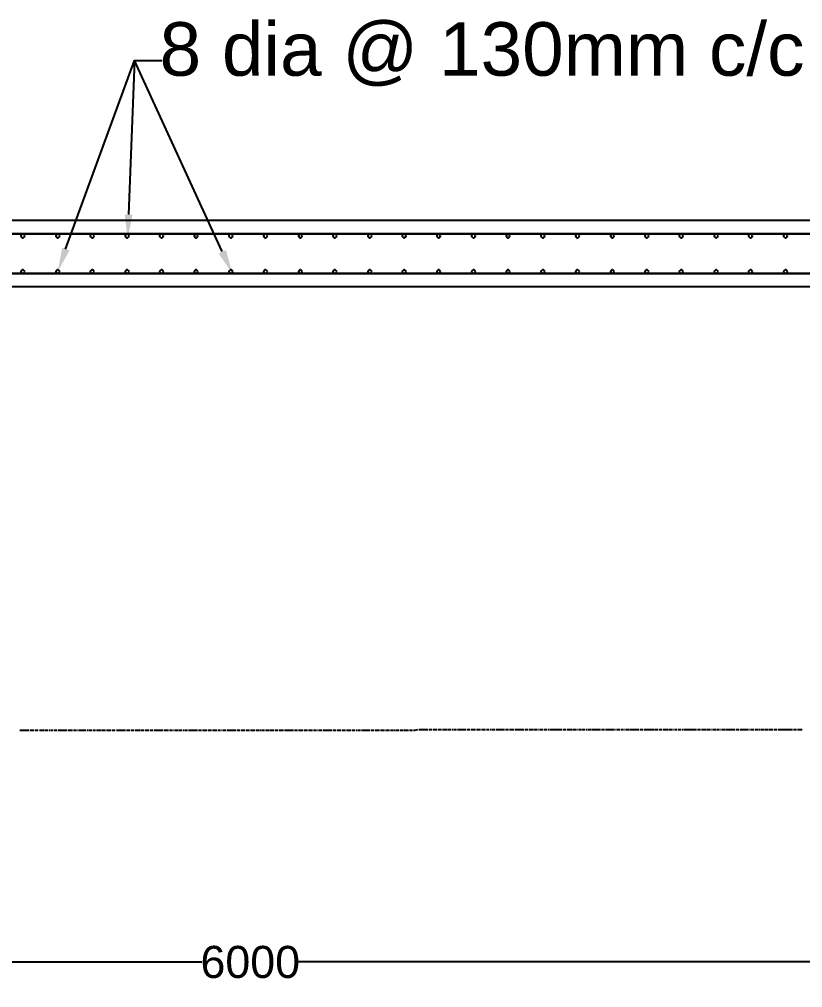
# Model space of a CAD drawing. Header units: millimetres. Extents: x 6167.2 to 6177, y 2985.6 to 2997.5.
# Drawn here: x 6172.125 to 6174.778, y 2988.641 to 2991.919 of the extents above; entities that cross this region are included whole.
import ezdxf

# ---------------------------------------------------------------- set-up
doc = ezdxf.new("R2010")
doc.units = ezdxf.units.MM
for name, color, linetype in [('PDF_Geometry', 7, 'Continuous'), ('PDF_Solid Fills', 7, 'Continuous'), ('PDF_Text', 7, 'Continuous')]:
    doc.layers.add(name, color=color, linetype=linetype)
doc.styles.add('PDF F1', font='arial.ttf')

msp = doc.modelspace()

# ---------------------------------------------------------------- linework, layer by layer
at = {"layer": 'PDF_Geometry', "lineweight": 25}
for points in [[(6172.2819, 2991.1417), (6172.5152, 2991.78), (6172.4952, 2991.2583)], [(6172.8119, 2991.1333), (6172.5152, 2991.78), (6172.6086, 2991.78)], [(6175.7952, 2991.1933), (6170.0169, 2991.1933), (6175.7952, 2991.1933), (6175.6152, 2991.1933)], [(6175.4802, 2991.0133), (6170.3336, 2991.0133)], [(6172.1269, 2989.5133), (6172.1286, 2989.5133)], [(6172.1302, 2989.5133), (6172.1319, 2989.5133), (6172.1436, 2989.5133)], [(6172.1452, 2989.5133), (6172.1569, 2989.5133)], [(6172.1602, 2989.5133), (6172.1619, 2989.5133), (6172.1636, 2989.5133)], [(6172.1652, 2989.5133), (6172.1752, 2989.5133)], [(6172.1786, 2989.5133), (6172.1886, 2989.5133)], [(6172.1919, 2989.5133), (6172.1936, 2989.5133)], [(6172.1952, 2989.5133), (6172.1969, 2989.5133), (6172.2086, 2989.5133)], [(6172.2102, 2989.5133), (6172.2219, 2989.5133)], [(6172.2252, 2989.5133), (6172.2269, 2989.5133), (6172.2286, 2989.5133)], [(6172.2302, 2989.5133), (6172.2402, 2989.5133)], [(6172.2436, 2989.5133), (6172.2536, 2989.5133)], [(6172.2569, 2989.5133), (6172.2586, 2989.5133)], [(6172.2602, 2989.5133), (6172.2619, 2989.5133), (6172.2736, 2989.5133)], [(6172.2752, 2989.5133), (6172.2869, 2989.5133)], [(6172.2902, 2989.5133), (6172.2919, 2989.5133), (6172.2936, 2989.5133)], [(6172.2952, 2989.5133), (6172.3052, 2989.5133)], [(6172.3086, 2989.5133), (6172.3186, 2989.5133)], [(6172.3219, 2989.5133), (6172.3236, 2989.5133)], [(6172.3252, 2989.5133), (6172.3269, 2989.5133), (6172.3386, 2989.5133)], [(6172.3402, 2989.5133), (6172.3519, 2989.5133)], [(6172.3552, 2989.5133), (6172.3569, 2989.5133), (6172.3586, 2989.5133)], [(6172.3602, 2989.5133), (6172.3702, 2989.5133)], [(6172.3736, 2989.5133), (6172.3836, 2989.5133)], [(6172.3869, 2989.5133), (6172.3886, 2989.5133)], [(6172.3902, 2989.5133), (6172.3919, 2989.5133), (6172.4036, 2989.5133)], [(6172.4052, 2989.5133), (6172.4169, 2989.5133)], [(6172.4202, 2989.5133), (6172.4219, 2989.5133), (6172.4236, 2989.5133)], [(6172.4252, 2989.5133), (6172.4352, 2989.5133)], [(6172.4386, 2989.5133), (6172.4486, 2989.5133)], [(6172.4519, 2989.5133), (6172.4536, 2989.5133)], [(6172.4552, 2989.5133), (6172.4569, 2989.5133), (6172.4686, 2989.5133)], [(6172.4702, 2989.5133), (6172.4819, 2989.5133)], [(6172.4852, 2989.5133), (6172.4869, 2989.5133), (6172.4886, 2989.5133)], [(6172.4902, 2989.5133), (6172.5002, 2989.5133)], [(6172.5036, 2989.5133), (6172.5136, 2989.5133)], [(6172.5169, 2989.5133), (6172.5186, 2989.5133)], [(6172.5202, 2989.5133), (6172.5219, 2989.5133), (6172.5336, 2989.5133)], [(6172.5352, 2989.5133), (6172.5469, 2989.5133)], [(6172.5502, 2989.5133), (6172.5519, 2989.5133), (6172.5536, 2989.5133)], [(6172.5552, 2989.5133), (6172.5652, 2989.5133)], [(6172.5686, 2989.5133), (6172.5786, 2989.5133)], [(6172.5819, 2989.5133), (6172.5836, 2989.5133)], [(6172.5852, 2989.5133), (6172.5869, 2989.5133), (6172.5986, 2989.5133)], [(6172.6002, 2989.5133), (6172.6119, 2989.5133)], [(6172.6152, 2989.5133), (6172.6169, 2989.5133), (6172.6186, 2989.5133)], [(6172.6202, 2989.5133), (6172.6302, 2989.5133)], [(6172.6336, 2989.5133), (6172.6436, 2989.5133)], [(6172.6469, 2989.5133), (6172.6486, 2989.5133)], [(6172.6502, 2989.5133), (6172.6519, 2989.5133), (6172.6636, 2989.5133)], [(6172.6652, 2989.5133), (6172.6769, 2989.5133)], [(6172.6802, 2989.5133), (6172.6819, 2989.5133), (6172.6836, 2989.5133)], [(6172.6852, 2989.5133), (6172.6952, 2989.5133)], [(6172.6986, 2989.5133), (6172.7102, 2989.5133)], [(6172.7119, 2989.5133), (6172.7136, 2989.5133)], [(6172.7152, 2989.5133), (6172.7169, 2989.5133), (6172.7286, 2989.5133)], [(6172.7319, 2989.5133), (6172.7419, 2989.5133)], [(6172.7452, 2989.5133), (6172.7469, 2989.5133), (6172.7486, 2989.5133)], [(6172.7502, 2989.5133), (6172.7602, 2989.5133)], [(6172.7636, 2989.5133), (6172.7752, 2989.5133)], [(6172.7769, 2989.5133), (6172.7786, 2989.5133)], [(6172.7802, 2989.5133), (6172.7819, 2989.5133), (6172.7936, 2989.5133)], [(6172.7969, 2989.5133), (6172.8069, 2989.5133)], [(6172.8102, 2989.5133), (6172.8119, 2989.5133), (6172.8136, 2989.5133)], [(6172.8152, 2989.5133), (6172.8252, 2989.5133)], [(6172.8286, 2989.5133), (6172.8402, 2989.5133)], [(6172.8419, 2989.5133), (6172.8436, 2989.5133)], [(6172.8452, 2989.5133), (6172.8469, 2989.5133), (6172.8586, 2989.5133)], [(6172.8619, 2989.5133), (6172.8719, 2989.5133)], [(6172.8752, 2989.5133), (6172.8769, 2989.5133), (6172.8786, 2989.5133)], [(6172.8802, 2989.5133), (6172.8902, 2989.5133)], [(6172.8936, 2989.5133), (6172.9052, 2989.5133)], [(6172.9069, 2989.5133), (6172.9086, 2989.5133)], [(6172.9102, 2989.5133), (6172.9119, 2989.5133), (6172.9236, 2989.5133)], [(6172.9269, 2989.5133), (6172.9369, 2989.5133)], [(6172.9402, 2989.5133), (6172.9419, 2989.5133), (6172.9436, 2989.5133)], [(6172.9452, 2989.5133), (6172.9552, 2989.5133)], [(6172.9586, 2989.5133), (6172.9702, 2989.5133)], [(6172.9719, 2989.5133), (6172.9736, 2989.5133)], [(6172.9752, 2989.5133), (6172.9769, 2989.5133), (6172.9886, 2989.5133)], [(6172.9919, 2989.5133), (6173.0019, 2989.5133)], [(6173.0052, 2989.5133), (6173.0069, 2989.5133), (6173.0086, 2989.5133)], [(6173.0102, 2989.5133), (6173.0202, 2989.5133)], [(6173.0236, 2989.5133), (6173.0352, 2989.5133)], [(6173.0369, 2989.5133), (6173.0386, 2989.5133)], [(6173.0402, 2989.5133), (6173.0419, 2989.5133), (6173.0536, 2989.5133)], [(6173.0569, 2989.5133), (6173.0669, 2989.5133)], [(6173.0702, 2989.5133), (6173.0719, 2989.5133), (6173.0736, 2989.5133)], [(6173.0752, 2989.5133), (6173.0852, 2989.5133)], [(6173.0886, 2989.5133), (6173.1002, 2989.5133)], [(6173.1019, 2989.5133), (6173.1036, 2989.5133)], [(6173.1052, 2989.5133), (6173.1069, 2989.5133), (6173.1186, 2989.5133)], [(6173.1219, 2989.5133), (6173.1319, 2989.5133)], [(6173.1352, 2989.5133), (6173.1369, 2989.5133), (6173.1386, 2989.5133)], [(6173.1402, 2989.5133), (6173.1502, 2989.5133)], [(6173.1536, 2989.5133), (6173.1652, 2989.5133)], [(6173.1669, 2989.5133), (6173.1686, 2989.5133)], [(6173.1702, 2989.5133), (6173.1719, 2989.5133), (6173.1836, 2989.5133)], [(6173.1869, 2989.5133), (6173.1969, 2989.5133)], [(6173.2002, 2989.5133), (6173.2019, 2989.5133), (6173.2036, 2989.5133)], [(6173.2052, 2989.5133), (6173.2152, 2989.5133)], [(6173.2186, 2989.5133), (6173.2302, 2989.5133)], [(6173.2319, 2989.5133), (6173.2336, 2989.5133)], [(6173.2352, 2989.5133), (6173.2369, 2989.5133), (6173.2486, 2989.5133)], [(6173.2519, 2989.5133), (6173.2619, 2989.5133)], [(6173.2652, 2989.5133), (6173.2669, 2989.5133), (6173.2686, 2989.5133)], [(6173.2702, 2989.5133), (6173.2802, 2989.5133)], [(6173.2836, 2989.5133), (6173.2952, 2989.5133)], [(6173.2969, 2989.5133), (6173.2986, 2989.5133)], [(6173.3002, 2989.5133), (6173.3019, 2989.5133), (6173.3136, 2989.5133)], [(6173.3169, 2989.5133), (6173.3269, 2989.5133)], [(6173.3302, 2989.5133), (6173.3319, 2989.5133), (6173.3336, 2989.5133)], [(6173.3352, 2989.5133), (6173.3452, 2989.5133)], [(6173.3486, 2989.5133), (6173.3602, 2989.5133)], [(6173.3619, 2989.5133), (6173.3636, 2989.5133)], [(6173.3652, 2989.5133), (6173.3669, 2989.5133), (6173.3786, 2989.5133)], [(6173.3819, 2989.5133), (6173.3919, 2989.5133)], [(6173.3952, 2989.5133), (6173.3969, 2989.5133), (6173.3986, 2989.5133)], [(6173.4002, 2989.5133), (6173.4102, 2989.5133)], [(6173.4136, 2989.5133), (6173.4252, 2989.5133)], [(6173.4269, 2989.5133), (6173.4286, 2989.5133)], [(6173.4302, 2989.5133), (6173.4319, 2989.5133), (6173.4436, 2989.5133)], [(6173.4469, 2989.5133), (6173.4569, 2989.5133)], [(6173.4602, 2989.5133), (6173.4619, 2989.5133), (6173.4636, 2989.5133)], [(6173.4652, 2989.5133), (6173.4752, 2989.515)], [(6173.4786, 2989.515), (6173.4902, 2989.515)], [(6173.4919, 2989.515), (6173.4936, 2989.515)], [(6173.4952, 2989.515), (6173.4969, 2989.515), (6173.5086, 2989.515)], [(6173.5119, 2989.515), (6173.5219, 2989.515)], [(6173.5252, 2989.515), (6173.5269, 2989.515), (6173.5286, 2989.515)], [(6173.5302, 2989.515), (6173.5402, 2989.515)], [(6173.5436, 2989.515), (6173.5552, 2989.515)], [(6173.5569, 2989.515), (6173.5586, 2989.515)], [(6173.5602, 2989.515), (6173.5619, 2989.515), (6173.5736, 2989.515)], [(6173.5769, 2989.515), (6173.5869, 2989.515)], [(6173.5902, 2989.515), (6173.5919, 2989.515), (6173.5936, 2989.515)], [(6173.5952, 2989.515), (6173.6052, 2989.515)], [(6173.6086, 2989.515), (6173.6202, 2989.515)], [(6173.6219, 2989.515), (6173.6236, 2989.515)], [(6173.6252, 2989.515), (6173.6269, 2989.515), (6173.6386, 2989.515)], [(6173.6419, 2989.515), (6173.6519, 2989.515)], [(6173.6552, 2989.515), (6173.6569, 2989.515), (6173.6586, 2989.515)], [(6173.6602, 2989.515), (6173.6702, 2989.515)], [(6173.6736, 2989.515), (6173.6852, 2989.515)], [(6173.6869, 2989.515), (6173.6886, 2989.515)], [(6173.6902, 2989.515), (6173.6919, 2989.515), (6173.7036, 2989.515)], [(6173.7069, 2989.515), (6173.7169, 2989.515)], [(6173.7202, 2989.515), (6173.7219, 2989.515), (6173.7236, 2989.515)], [(6173.7252, 2989.515), (6173.7352, 2989.515)], [(6173.7386, 2989.515), (6173.7502, 2989.515)], [(6173.7519, 2989.515), (6173.7536, 2989.515)], [(6173.7552, 2989.515), (6173.7569, 2989.515), (6173.7686, 2989.515)], [(6173.7719, 2989.515), (6173.7819, 2989.515)], [(6173.7852, 2989.515), (6173.7869, 2989.515), (6173.7886, 2989.515)], [(6173.7902, 2989.515), (6173.8002, 2989.515)], [(6173.8036, 2989.515), (6173.8152, 2989.515)], [(6173.8169, 2989.515), (6173.8186, 2989.515)], [(6173.8202, 2989.515), (6173.8219, 2989.515), (6173.8336, 2989.515)], [(6173.8369, 2989.515), (6173.8469, 2989.515)], [(6173.8502, 2989.515), (6173.8519, 2989.515), (6173.8536, 2989.515)], [(6173.8552, 2989.515), (6173.8669, 2989.515)], [(6173.8686, 2989.515), (6173.8802, 2989.515)], [(6173.8819, 2989.515), (6173.8836, 2989.515)], [(6173.8852, 2989.515), (6173.8869, 2989.515)], [(6173.8886, 2989.515), (6173.8986, 2989.515)], [(6173.9019, 2989.515), (6173.9119, 2989.515)], [(6173.9152, 2989.515), (6173.9169, 2989.515), (6173.9186, 2989.515)], [(6173.9202, 2989.515), (6173.9319, 2989.515)], [(6173.9336, 2989.515), (6173.9452, 2989.515)], [(6173.9469, 2989.515), (6173.9486, 2989.515)], [(6173.9502, 2989.515), (6173.9519, 2989.515)], [(6173.9536, 2989.515), (6173.9636, 2989.515)], [(6173.9669, 2989.515), (6173.9769, 2989.515)], [(6173.9802, 2989.515), (6173.9819, 2989.515), (6173.9836, 2989.515)], [(6173.9852, 2989.515), (6173.9969, 2989.515)], [(6173.9986, 2989.515), (6174.0102, 2989.515)], [(6174.0119, 2989.515), (6174.0136, 2989.515)], [(6174.0152, 2989.515), (6174.0169, 2989.515)], [(6174.0186, 2989.515), (6174.0286, 2989.515)], [(6174.0319, 2989.515), (6174.0419, 2989.515)], [(6174.0452, 2989.515), (6174.0469, 2989.515), (6174.0486, 2989.515)], [(6174.0502, 2989.515), (6174.0619, 2989.515)], [(6174.0636, 2989.515), (6174.0752, 2989.515)], [(6174.0769, 2989.515), (6174.0786, 2989.515)], [(6174.0802, 2989.515), (6174.0819, 2989.515)], [(6174.0836, 2989.515), (6174.0936, 2989.515)], [(6174.0969, 2989.515), (6174.1069, 2989.515)], [(6174.1102, 2989.515), (6174.1119, 2989.515), (6174.1136, 2989.515)], [(6174.1152, 2989.515), (6174.1269, 2989.515)], [(6174.1286, 2989.515), (6174.1402, 2989.515)], [(6174.1419, 2989.515), (6174.1436, 2989.515)], [(6174.1452, 2989.515), (6174.1469, 2989.515)], [(6174.1486, 2989.515), (6174.1586, 2989.515)], [(6174.1619, 2989.515), (6174.1719, 2989.515)], [(6174.1752, 2989.515), (6174.1769, 2989.515), (6174.1786, 2989.515)], [(6174.1802, 2989.515), (6174.1919, 2989.515)], [(6174.1936, 2989.515), (6174.2052, 2989.515)], [(6174.2069, 2989.515), (6174.2086, 2989.515)], [(6174.2102, 2989.515), (6174.2119, 2989.515)], [(6174.2136, 2989.515), (6174.2236, 2989.515)], [(6174.2269, 2989.515), (6174.2369, 2989.515)], [(6174.2402, 2989.515), (6174.2419, 2989.515), (6174.2436, 2989.515)], [(6174.2452, 2989.515), (6174.2569, 2989.515)], [(6174.2586, 2989.515), (6174.2702, 2989.515)], [(6174.2719, 2989.515), (6174.2736, 2989.515)], [(6174.2752, 2989.515), (6174.2769, 2989.515)], [(6174.2786, 2989.515), (6174.2886, 2989.515)], [(6174.2919, 2989.515), (6174.3019, 2989.515)], [(6174.3052, 2989.515), (6174.3069, 2989.515), (6174.3086, 2989.515)], [(6174.3102, 2989.515), (6174.3219, 2989.515)], [(6174.3236, 2989.515), (6174.3352, 2989.515)], [(6174.3369, 2989.515), (6174.3386, 2989.515)], [(6174.3402, 2989.515), (6174.3419, 2989.515)], [(6174.3436, 2989.515), (6174.3536, 2989.515)], [(6174.3569, 2989.515), (6174.3669, 2989.515)], [(6174.3702, 2989.515), (6174.3719, 2989.515), (6174.3736, 2989.515)], [(6174.3752, 2989.515), (6174.3869, 2989.515)], [(6174.3886, 2989.515), (6174.4002, 2989.515)], [(6174.4019, 2989.515), (6174.4036, 2989.515)], [(6174.4052, 2989.515), (6174.4069, 2989.515)], [(6174.4086, 2989.515), (6174.4186, 2989.515)], [(6174.4219, 2989.515), (6174.4319, 2989.515)], [(6174.4352, 2989.515), (6174.4369, 2989.515), (6174.4386, 2989.515)], [(6174.4402, 2989.515), (6174.4519, 2989.515)], [(6174.4536, 2989.515), (6174.4652, 2989.515)], [(6174.4669, 2989.515), (6174.4686, 2989.515)], [(6174.4702, 2989.515), (6174.4719, 2989.515)], [(6174.4736, 2989.515), (6174.4836, 2989.515)], [(6174.4869, 2989.515), (6174.4969, 2989.515)], [(6174.5002, 2989.515), (6174.5019, 2989.515), (6174.5036, 2989.515)], [(6174.5052, 2989.515), (6174.5169, 2989.515)], [(6174.5186, 2989.515), (6174.5302, 2989.515)], [(6174.5319, 2989.515), (6174.5336, 2989.515)], [(6174.5352, 2989.515), (6174.5369, 2989.515)], [(6174.5386, 2989.515), (6174.5486, 2989.515)], [(6174.5519, 2989.515), (6174.5619, 2989.515)], [(6174.5652, 2989.515), (6174.5669, 2989.515), (6174.5686, 2989.515)], [(6174.5702, 2989.515), (6174.5819, 2989.515)], [(6174.5836, 2989.515), (6174.5952, 2989.515)], [(6174.5969, 2989.515), (6174.5986, 2989.515)], [(6174.6002, 2989.515), (6174.6019, 2989.515)], [(6174.6036, 2989.515), (6174.6136, 2989.515)], [(6174.6169, 2989.515), (6174.6269, 2989.515)], [(6174.6302, 2989.515), (6174.6319, 2989.515), (6174.6336, 2989.515)], [(6174.6352, 2989.515), (6174.6469, 2989.515)], [(6174.6486, 2989.515), (6174.6602, 2989.515)], [(6174.6619, 2989.515), (6174.6636, 2989.515)], [(6174.6652, 2989.515), (6174.6669, 2989.515)], [(6174.6686, 2989.515), (6174.6786, 2989.515)], [(6174.6819, 2989.515), (6174.6919, 2989.515)], [(6174.6952, 2989.515), (6174.6969, 2989.515), (6174.6986, 2989.515)], [(6174.7002, 2989.515), (6174.7119, 2989.515)], [(6174.7136, 2989.515), (6174.7252, 2989.515)], [(6174.7269, 2989.515), (6174.7286, 2989.515)], [(6174.7302, 2989.515), (6174.7319, 2989.515)], [(6174.7336, 2989.515), (6174.7436, 2989.515)], [(6174.7469, 2989.515), (6174.7569, 2989.515)], [(6174.7602, 2989.515), (6174.7619, 2989.515), (6174.7636, 2989.515)], [(6174.7652, 2989.515), (6174.7769, 2989.515)], [(6170.2786, 2988.7283), (6172.7436, 2988.7283)], [(6175.5336, 2988.7283), (6173.0686, 2988.7283)]]:
    msp.add_lwpolyline(points, dxfattribs=at)
for points in [[(6169.9719, 2991.2383), (6169.9719, 2991.0133), (6169.9719, 2987.4017), (6169.9719, 2987.175), (6170.1969, 2987.175), (6175.6152, 2987.175), (6175.8419, 2987.175), (6175.8419, 2987.4017), (6175.8419, 2991.0133), (6175.8419, 2991.2383), (6175.6152, 2991.2383), (6170.1969, 2991.2383)], [(6172.1436, 2991.1867), (6172.1419, 2991.19), (6172.1386, 2991.1933), (6172.1352, 2991.1933), (6172.1319, 2991.19), (6172.1302, 2991.1867), (6172.1319, 2991.1833), (6172.1352, 2991.18), (6172.1386, 2991.18), (6172.1419, 2991.1833)], [(6172.2619, 2991.1867), (6172.2602, 2991.19), (6172.2569, 2991.1933), (6172.2536, 2991.1933), (6172.2502, 2991.19), (6172.2486, 2991.1867), (6172.2502, 2991.1833), (6172.2536, 2991.18), (6172.2569, 2991.18), (6172.2602, 2991.1833)], [(6172.3786, 2991.1867), (6172.3769, 2991.19), (6172.3736, 2991.1933), (6172.3702, 2991.1933), (6172.3669, 2991.19), (6172.3652, 2991.1867), (6172.3669, 2991.1833), (6172.3702, 2991.18), (6172.3736, 2991.18), (6172.3769, 2991.1833)], [(6172.4969, 2991.1867), (6172.4952, 2991.19), (6172.4919, 2991.1933), (6172.4886, 2991.1933), (6172.4852, 2991.19), (6172.4836, 2991.1867), (6172.4852, 2991.1833), (6172.4886, 2991.18), (6172.4919, 2991.18), (6172.4952, 2991.1833)], [(6172.6136, 2991.1867), (6172.6119, 2991.19), (6172.6086, 2991.1933), (6172.6052, 2991.1933), (6172.6019, 2991.19), (6172.6002, 2991.1867), (6172.6019, 2991.1833), (6172.6052, 2991.18), (6172.6086, 2991.18), (6172.6119, 2991.1833)], [(6172.7302, 2991.1867), (6172.7286, 2991.19), (6172.7252, 2991.1933), (6172.7219, 2991.1933), (6172.7186, 2991.19), (6172.7169, 2991.1867), (6172.7186, 2991.1833), (6172.7219, 2991.18), (6172.7252, 2991.18), (6172.7286, 2991.1833)], [(6172.8486, 2991.1867), (6172.8469, 2991.19), (6172.8436, 2991.1933), (6172.8402, 2991.1933), (6172.8369, 2991.19), (6172.8352, 2991.1867), (6172.8369, 2991.1833), (6172.8402, 2991.18), (6172.8436, 2991.18), (6172.8469, 2991.1833)], [(6172.9652, 2991.1867), (6172.9636, 2991.19), (6172.9602, 2991.1933), (6172.9569, 2991.1933), (6172.9536, 2991.19), (6172.9519, 2991.1867), (6172.9536, 2991.1833), (6172.9569, 2991.18), (6172.9602, 2991.18), (6172.9636, 2991.1833)], [(6173.0836, 2991.1867), (6173.0819, 2991.19), (6173.0786, 2991.1933), (6173.0752, 2991.1933), (6173.0719, 2991.19), (6173.0702, 2991.1867), (6173.0719, 2991.1833), (6173.0752, 2991.18), (6173.0786, 2991.18), (6173.0819, 2991.1833)], [(6173.2002, 2991.1867), (6173.1986, 2991.19), (6173.1952, 2991.1933), (6173.1919, 2991.1933), (6173.1886, 2991.19), (6173.1869, 2991.1867), (6173.1886, 2991.1833), (6173.1919, 2991.18), (6173.1952, 2991.18), (6173.1986, 2991.1833)], [(6173.3186, 2991.1867), (6173.3169, 2991.19), (6173.3136, 2991.1933), (6173.3102, 2991.1933), (6173.3069, 2991.19), (6173.3052, 2991.1867), (6173.3069, 2991.1833), (6173.3102, 2991.18), (6173.3136, 2991.18), (6173.3169, 2991.1833)], [(6173.4352, 2991.1867), (6173.4336, 2991.19), (6173.4302, 2991.1933), (6173.4269, 2991.1933), (6173.4236, 2991.19), (6173.4219, 2991.1867), (6173.4236, 2991.1833), (6173.4269, 2991.18), (6173.4302, 2991.18), (6173.4336, 2991.1833)], [(6173.5519, 2991.1867), (6173.5502, 2991.19), (6173.5469, 2991.1933), (6173.5436, 2991.1933), (6173.5402, 2991.19), (6173.5386, 2991.1867), (6173.5402, 2991.1833), (6173.5436, 2991.18), (6173.5469, 2991.18), (6173.5502, 2991.1833)], [(6173.6702, 2991.1867), (6173.6686, 2991.19), (6173.6652, 2991.1933), (6173.6619, 2991.1933), (6173.6586, 2991.19), (6173.6569, 2991.1867), (6173.6586, 2991.1833), (6173.6619, 2991.18), (6173.6652, 2991.18), (6173.6686, 2991.1833)], [(6173.7869, 2991.1867), (6173.7852, 2991.19), (6173.7819, 2991.1933), (6173.7786, 2991.1933), (6173.7752, 2991.19), (6173.7736, 2991.1867), (6173.7752, 2991.1833), (6173.7786, 2991.18), (6173.7819, 2991.18), (6173.7852, 2991.1833)], [(6173.9052, 2991.1867), (6173.9036, 2991.19), (6173.9002, 2991.1933), (6173.8969, 2991.1933), (6173.8936, 2991.19), (6173.8919, 2991.1867), (6173.8936, 2991.1833), (6173.8969, 2991.18), (6173.9002, 2991.18), (6173.9036, 2991.1833)], [(6174.0219, 2991.1867), (6174.0202, 2991.19), (6174.0169, 2991.1933), (6174.0136, 2991.1933), (6174.0102, 2991.19), (6174.0086, 2991.1867), (6174.0102, 2991.1833), (6174.0136, 2991.18), (6174.0169, 2991.18), (6174.0202, 2991.1833)], [(6174.1402, 2991.1867), (6174.1386, 2991.19), (6174.1352, 2991.1933), (6174.1319, 2991.1933), (6174.1286, 2991.19), (6174.1269, 2991.1867), (6174.1286, 2991.1833), (6174.1319, 2991.18), (6174.1352, 2991.18), (6174.1386, 2991.1833)], [(6174.2569, 2991.1867), (6174.2552, 2991.19), (6174.2519, 2991.1933), (6174.2486, 2991.1933), (6174.2452, 2991.19), (6174.2436, 2991.1867), (6174.2452, 2991.1833), (6174.2486, 2991.18), (6174.2519, 2991.18), (6174.2552, 2991.1833)], [(6174.3736, 2991.1867), (6174.3719, 2991.19), (6174.3686, 2991.1933), (6174.3652, 2991.1933), (6174.3619, 2991.19), (6174.3602, 2991.1867), (6174.3619, 2991.1833), (6174.3652, 2991.18), (6174.3686, 2991.18), (6174.3719, 2991.1833)], [(6174.4919, 2991.1867), (6174.4902, 2991.19), (6174.4869, 2991.1933), (6174.4836, 2991.1933), (6174.4802, 2991.19), (6174.4786, 2991.1867), (6174.4802, 2991.1833), (6174.4836, 2991.18), (6174.4869, 2991.18), (6174.4902, 2991.1833)], [(6174.6086, 2991.1867), (6174.6069, 2991.19), (6174.6036, 2991.1933), (6174.6002, 2991.1933), (6174.5969, 2991.19), (6174.5952, 2991.1867), (6174.5969, 2991.1833), (6174.6002, 2991.18), (6174.6036, 2991.18), (6174.6069, 2991.1833)], [(6174.7269, 2991.1867), (6174.7252, 2991.19), (6174.7219, 2991.1933), (6174.7186, 2991.1933), (6174.7152, 2991.19), (6174.7136, 2991.1867), (6174.7152, 2991.1833), (6174.7186, 2991.18), (6174.7219, 2991.18), (6174.7252, 2991.1833)], [(6172.1436, 2991.065), (6172.1419, 2991.0683), (6172.1386, 2991.0717), (6172.1352, 2991.0717), (6172.1319, 2991.0683), (6172.1302, 2991.065), (6172.1319, 2991.0617), (6172.1352, 2991.0583), (6172.1386, 2991.0583), (6172.1419, 2991.0617)], [(6172.2619, 2991.065), (6172.2602, 2991.0683), (6172.2569, 2991.0717), (6172.2536, 2991.0717), (6172.2502, 2991.0683), (6172.2486, 2991.065), (6172.2502, 2991.0617), (6172.2536, 2991.0583), (6172.2569, 2991.0583), (6172.2602, 2991.0617)], [(6172.3786, 2991.065), (6172.3769, 2991.0683), (6172.3736, 2991.0717), (6172.3702, 2991.0717), (6172.3669, 2991.0683), (6172.3652, 2991.065), (6172.3669, 2991.0617), (6172.3702, 2991.0583), (6172.3736, 2991.0583), (6172.3769, 2991.0617)], [(6172.4969, 2991.065), (6172.4952, 2991.0683), (6172.4919, 2991.0717), (6172.4886, 2991.0717), (6172.4852, 2991.0683), (6172.4836, 2991.065), (6172.4852, 2991.0617), (6172.4886, 2991.0583), (6172.4919, 2991.0583), (6172.4952, 2991.0617)], [(6172.6136, 2991.065), (6172.6119, 2991.0683), (6172.6086, 2991.0717), (6172.6052, 2991.0717), (6172.6019, 2991.0683), (6172.6002, 2991.065), (6172.6019, 2991.0617), (6172.6052, 2991.0583), (6172.6086, 2991.0583), (6172.6119, 2991.0617)], [(6172.7302, 2991.065), (6172.7286, 2991.0683), (6172.7252, 2991.0717), (6172.7219, 2991.0717), (6172.7186, 2991.0683), (6172.7169, 2991.065), (6172.7186, 2991.0617), (6172.7219, 2991.0583), (6172.7252, 2991.0583), (6172.7286, 2991.0617)], [(6172.8486, 2991.065), (6172.8469, 2991.0683), (6172.8436, 2991.0717), (6172.8402, 2991.0717), (6172.8369, 2991.0683), (6172.8352, 2991.065), (6172.8369, 2991.0617), (6172.8402, 2991.0583), (6172.8436, 2991.0583), (6172.8469, 2991.0617)], [(6172.9652, 2991.065), (6172.9636, 2991.0683), (6172.9602, 2991.0717), (6172.9569, 2991.0717), (6172.9536, 2991.0683), (6172.9519, 2991.065), (6172.9536, 2991.0617), (6172.9569, 2991.0583), (6172.9602, 2991.0583), (6172.9636, 2991.0617)], [(6173.0836, 2991.065), (6173.0819, 2991.0683), (6173.0786, 2991.0717), (6173.0752, 2991.0717), (6173.0719, 2991.0683), (6173.0702, 2991.065), (6173.0719, 2991.0617), (6173.0752, 2991.0583), (6173.0786, 2991.0583), (6173.0819, 2991.0617)], [(6173.2002, 2991.065), (6173.1986, 2991.0683), (6173.1952, 2991.0717), (6173.1919, 2991.0717), (6173.1886, 2991.0683), (6173.1869, 2991.065), (6173.1886, 2991.0617), (6173.1919, 2991.0583), (6173.1952, 2991.0583), (6173.1986, 2991.0617)], [(6173.3186, 2991.065), (6173.3169, 2991.0683), (6173.3136, 2991.0717), (6173.3102, 2991.0717), (6173.3069, 2991.0683), (6173.3052, 2991.065), (6173.3069, 2991.0617), (6173.3102, 2991.0583), (6173.3136, 2991.0583), (6173.3169, 2991.0617)], [(6173.4352, 2991.065), (6173.4336, 2991.0683), (6173.4302, 2991.0717), (6173.4269, 2991.0717), (6173.4236, 2991.0683), (6173.4219, 2991.065), (6173.4236, 2991.0617), (6173.4269, 2991.0583), (6173.4302, 2991.0583), (6173.4336, 2991.0617)], [(6173.5519, 2991.065), (6173.5502, 2991.0683), (6173.5469, 2991.0717), (6173.5436, 2991.0717), (6173.5402, 2991.0683), (6173.5386, 2991.065), (6173.5402, 2991.0617), (6173.5436, 2991.0583), (6173.5469, 2991.0583), (6173.5502, 2991.0617)], [(6173.6702, 2991.065), (6173.6686, 2991.0683), (6173.6652, 2991.0717), (6173.6619, 2991.0717), (6173.6586, 2991.0683), (6173.6569, 2991.065), (6173.6586, 2991.0617), (6173.6619, 2991.0583), (6173.6652, 2991.0583), (6173.6686, 2991.0617)], [(6173.7869, 2991.065), (6173.7852, 2991.0683), (6173.7819, 2991.0717), (6173.7786, 2991.0717), (6173.7752, 2991.0683), (6173.7736, 2991.065), (6173.7752, 2991.0617), (6173.7786, 2991.0583), (6173.7819, 2991.0583), (6173.7852, 2991.0617)], [(6173.9052, 2991.065), (6173.9036, 2991.0683), (6173.9002, 2991.0717), (6173.8969, 2991.0717), (6173.8936, 2991.0683), (6173.8919, 2991.065), (6173.8936, 2991.0617), (6173.8969, 2991.0583), (6173.9002, 2991.0583), (6173.9036, 2991.0617)], [(6174.0219, 2991.065), (6174.0202, 2991.0683), (6174.0169, 2991.0717), (6174.0136, 2991.0717), (6174.0102, 2991.0683), (6174.0086, 2991.065), (6174.0102, 2991.0617), (6174.0136, 2991.0583), (6174.0169, 2991.0583), (6174.0202, 2991.0617)], [(6174.1402, 2991.065), (6174.1386, 2991.0683), (6174.1352, 2991.0717), (6174.1319, 2991.0717), (6174.1286, 2991.0683), (6174.1269, 2991.065), (6174.1286, 2991.0617), (6174.1319, 2991.0583), (6174.1352, 2991.0583), (6174.1386, 2991.0617)], [(6174.2569, 2991.065), (6174.2552, 2991.0683), (6174.2519, 2991.0717), (6174.2486, 2991.0717), (6174.2452, 2991.0683), (6174.2436, 2991.065), (6174.2452, 2991.0617), (6174.2486, 2991.0583), (6174.2519, 2991.0583), (6174.2552, 2991.0617)], [(6174.3736, 2991.065), (6174.3719, 2991.0683), (6174.3686, 2991.0717), (6174.3652, 2991.0717), (6174.3619, 2991.0683), (6174.3602, 2991.065), (6174.3619, 2991.0617), (6174.3652, 2991.0583), (6174.3686, 2991.0583), (6174.3719, 2991.0617)], [(6174.4919, 2991.065), (6174.4902, 2991.0683), (6174.4869, 2991.0717), (6174.4836, 2991.0717), (6174.4802, 2991.0683), (6174.4786, 2991.065), (6174.4802, 2991.0617), (6174.4836, 2991.0583), (6174.4869, 2991.0583), (6174.4902, 2991.0617)], [(6174.6086, 2991.065), (6174.6069, 2991.0683), (6174.6036, 2991.0717), (6174.6002, 2991.0717), (6174.5969, 2991.0683), (6174.5952, 2991.065), (6174.5969, 2991.0617), (6174.6002, 2991.0583), (6174.6036, 2991.0583), (6174.6069, 2991.0617)], [(6174.7269, 2991.065), (6174.7252, 2991.0683), (6174.7219, 2991.0717), (6174.7186, 2991.0717), (6174.7152, 2991.0683), (6174.7136, 2991.065), (6174.7152, 2991.0617), (6174.7186, 2991.0583), (6174.7219, 2991.0583), (6174.7252, 2991.0617)], [(6170.0169, 2991.0583), (6175.7952, 2991.0583)]]:
    msp.add_lwpolyline(points, close=True, dxfattribs=at)
at = {"layer": 'PDF_Solid Fills', "transparency": 33554559}
for points in [[(6172.5086, 2991.2583), (6172.4919, 2991.1767), (6172.4819, 2991.2583)], [(6172.2952, 2991.1367), (6172.2552, 2991.065), (6172.2702, 2991.1467)], [(6172.8252, 2991.1383), (6172.8469, 2991.0583), (6172.8002, 2991.1267)]]:
    msp.add_solid(points, dxfattribs=at)

# ---------------------------------------------------------------- texts
at = {"layer": 'PDF_Text', "attachment_point": 4, "style": 'PDF F1'}
for s, insert, char_height in [('8 dia @ 130mm c/c', (6172.6002, 2991.8008), 0.181199), ('6000', (6172.7386, 2988.7275), 0.10857)]:
    msp.add_mtext(s, dxfattribs=dict(at, insert=insert, char_height=char_height))

doc.saveas('drawing.dxf')
